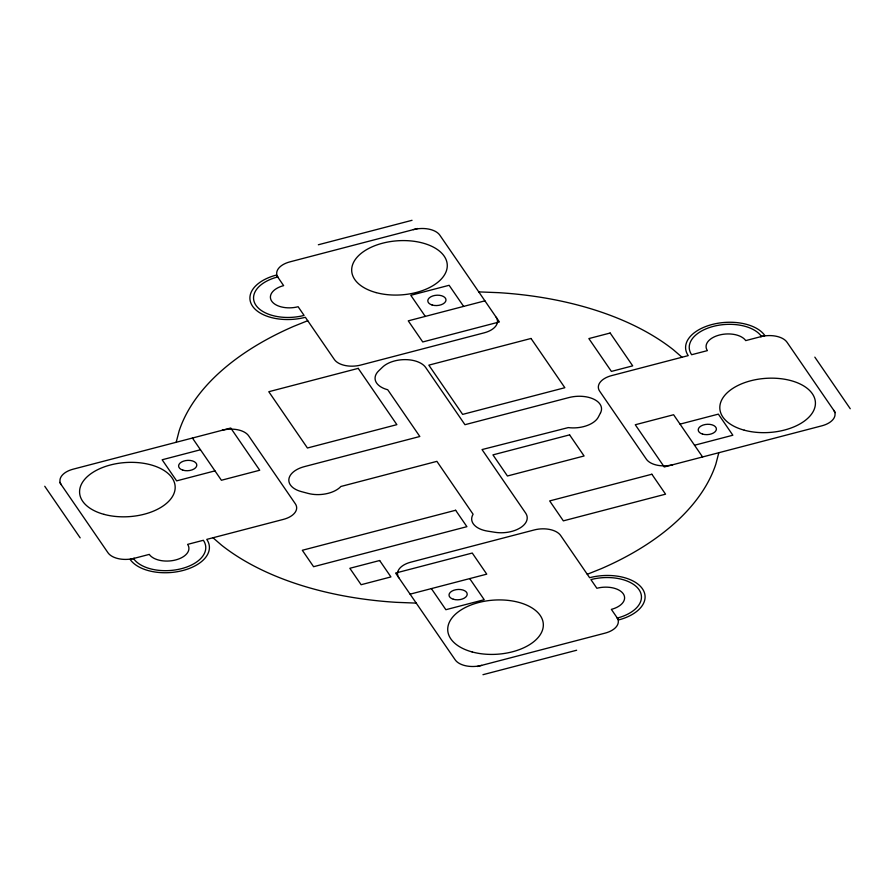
<?xml version="1.0" encoding="UTF-8"?>
<svg xmlns="http://www.w3.org/2000/svg" width="895" height="895" viewBox="0 0 895 895"><rect width="100%" height="100%" fill="white"/><g stroke="black" fill="none" stroke-linecap="round" stroke-linejoin="round"><path stroke-width="1.34" d="M176.181 442.275L179.157 430.853A273.601 154.969 -3.9 0 1 293.918 326.25L307.723 320.712M718.819 452.725L715.843 464.147A273.601 154.969 -3.9 0 1 601.082 568.75L587.277 574.288M318.351 244.76L412.036 220.304M417.674 228.505L289.913 261.866A20.518 11.624 -3.9 0 0 277.998 277.416M484.911 300.843L408.254 320.846L422.742 341.957L499.399 321.943L439.825 235.172A20.518 11.624 -3.9 0 0 413.412 229.623M200.469 449.76L162.152 459.773L176.639 480.872L214.968 470.871M680.032 424.129L718.361 414.128L732.848 435.227L694.531 445.24M410.089 594.157L486.746 574.154L472.258 553.043L395.601 573.057L455.175 659.828A20.518 11.624 -3.9 0 0 481.588 665.377M477.326 666.495L605.087 633.134A20.518 11.624 -3.9 0 0 617.002 617.584M482.964 674.696L576.649 650.24M478.769 291.893L498.638 292.665A273.601 154.969 -3.9 0 1 673.398 349.788L682.012 357.239M416.231 603.107L396.362 602.335A273.601 154.969 -3.9 0 1 221.602 545.212L212.988 537.761M814.83 357.139L850.25 408.735M835.348 412.617L787.041 342.27A20.518 11.624 -3.9 0 0 760.627 336.71M702.575 456.965L673.599 414.743L635.271 424.756L664.247 466.966L821.823 425.83A20.518 11.624 -3.9 0 0 833.737 410.279M463.621 306.392L449.122 285.292L410.794 295.294L425.293 316.405M469.707 578.595L484.206 599.706L445.878 609.708L431.379 588.608M192.425 438.035L221.401 480.257L259.729 470.244L230.753 428.034L73.177 469.17A20.518 11.624 -3.9 0 0 61.263 484.721M59.652 482.383L107.959 552.73A20.518 11.624 -3.9 0 0 134.373 558.29M44.75 486.265L80.17 537.861M761.488 336.486A37.389 21.178 -3.9 0 0 713.36 326.373A37.389 21.178 -3.9 0 0 691.645 354.722L707.397 350.616A20.518 11.624 -3.9 0 1 719.323 335.054A20.518 11.624 -3.9 0 1 745.725 340.603L764.889 335.603A41.036 23.248 -3.9 0 0 712.073 324.505A41.036 23.248 -3.9 0 0 688.233 355.617L611.587 375.62A20.518 11.624 -3.9 0 0 599.661 391.182L646.358 459.191A20.518 11.624 -3.9 0 0 672.771 464.74M277.674 276.947A37.389 21.178 -3.9 0 0 255.959 305.296A37.389 21.178 -3.9 0 0 304.087 315.409L298.125 306.728A20.518 11.624 -3.9 0 1 271.722 301.179A20.518 11.624 -3.9 0 1 283.637 285.628L276.387 275.067A41.036 23.248 -3.9 0 0 252.558 306.191A41.036 23.248 -3.9 0 0 305.374 317.289L334.35 359.499A20.518 11.624 -3.9 0 0 360.763 365.048L484.262 332.806A20.518 11.624 -3.9 0 0 496.177 317.255M133.512 558.514A37.389 21.178 -3.9 0 0 181.64 568.627A37.389 21.178 -3.9 0 0 203.355 540.278L187.603 544.384A20.518 11.624 -3.9 0 1 175.677 559.946A20.518 11.624 -3.9 0 1 149.275 554.397L130.111 559.397A41.036 23.248 -3.9 0 0 182.927 570.495A41.036 23.248 -3.9 0 0 206.767 539.383L283.413 519.38A20.518 11.624 -3.9 0 0 295.339 503.818L248.642 435.809A20.518 11.624 -3.9 0 0 222.228 430.26M617.326 618.053A37.389 21.178 -3.9 0 0 639.041 589.704A37.389 21.178 -3.9 0 0 590.913 579.591L596.875 588.272A20.518 11.624 -3.9 0 1 623.278 593.821A20.518 11.624 -3.9 0 1 611.363 609.372L618.613 619.933A41.036 23.248 -3.9 0 0 642.442 588.809A41.036 23.248 -3.9 0 0 589.626 577.711L560.65 535.501A20.518 11.624 -3.9 0 0 534.237 529.952L410.738 562.194A20.518 11.624 -3.9 0 0 398.823 577.745M600.5 412.908L598.352 417.048A24.165 13.693 -3.9 0 1 568.28 427.597L482.036 449.57L525.667 513.126A24.165 13.693 -3.9 0 1 520.286 527.837A24.165 13.693 -3.9 0 1 494.913 532.29L487.63 531.138A24.165 13.693 -3.9 0 1 473.108 514.256L436.894 461.35L340.894 486.477A24.165 13.693 -3.9 0 1 308.137 493.413L301.335 491.601A24.165 13.693 -3.9 0 1 288.884 479.194A24.165 13.693 -3.9 0 1 304.412 466.619L419.822 436.491L387.703 389.717L386.495 389.392A24.165 13.693 -3.9 0 1 378.674 370.877L382.59 367.107A24.165 13.693 -3.9 0 1 405.424 359.622A24.165 13.693 -3.9 0 1 425.673 367.476L464.964 424.7L568.873 397.581A24.165 13.693 -3.9 0 1 593.877 399.226A24.165 13.693 -3.9 0 1 600.5 412.908M358.224 368.371L268.791 391.719L307.433 448.003L396.865 424.655L358.224 368.371M531.026 338.467L428.828 365.149L462.637 414.396L564.846 387.714L531.026 338.467M610.155 333.018L588.865 338.578L611.397 371.414L632.698 365.854L610.155 333.018M569.6 434.869L492.944 454.884L507.431 475.995L584.088 455.98L569.6 434.869M455.633 510.262L302.32 550.28L313.597 566.703L466.899 526.674L455.633 510.262M651.862 474.238L549.664 500.92L563.347 520.856L665.556 494.174L651.862 474.238M379.659 560.516L349.844 568.291L361.121 584.715L390.925 576.928L379.659 560.516M702.497 434.075A9.118 5.169 -3.9 0 0 716.403 429.197A9.118 5.169 -3.9 0 0 702.989 425.103A9.118 5.169 -3.9 0 0 702.497 434.075M744.237 430.182A47.882 27.118 -3.9 0 0 815.423 402.862A47.882 27.118 -3.9 0 0 743.208 383.183A47.882 27.118 -3.9 0 0 744.237 430.182M432.084 304.994A9.118 5.169 -3.9 0 0 445.99 300.116A9.118 5.169 -3.9 0 0 432.576 296.021A9.118 5.169 -3.9 0 0 432.084 304.994M376.09 292.598A47.882 27.118 -3.9 0 0 447.276 265.278A47.882 27.118 -3.9 0 0 375.061 245.61A47.882 27.118 -3.9 0 0 376.09 292.598M182.904 470.166A9.118 5.169 -3.9 0 0 196.799 465.288A9.118 5.169 -3.9 0 0 183.397 461.182A9.118 5.169 -3.9 0 0 182.904 470.166M103.988 514.356A47.882 27.118 -3.9 0 0 175.174 487.037A47.882 27.118 -3.9 0 0 102.959 467.369A47.882 27.118 -3.9 0 0 103.988 514.356M453.317 599.247A9.118 5.169 -3.9 0 0 467.212 594.369A9.118 5.169 -3.9 0 0 453.81 590.264A9.118 5.169 -3.9 0 0 453.317 599.247M472.135 651.94A47.882 27.118 -3.9 0 0 543.332 624.62A47.882 27.118 -3.9 0 0 471.117 604.942A47.882 27.118 -3.9 0 0 472.135 651.94"/></g></svg>
